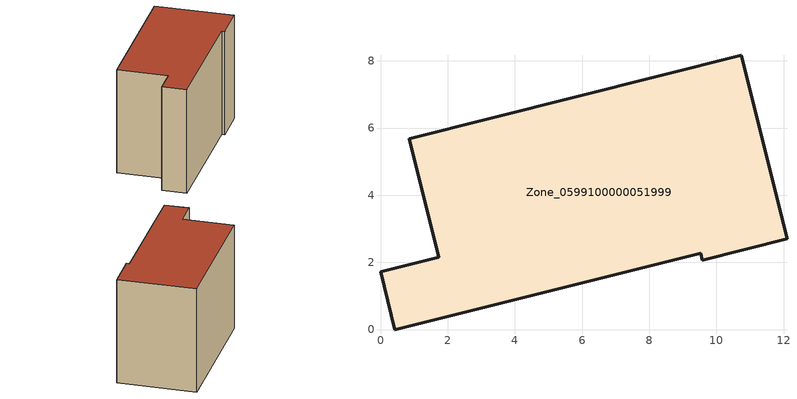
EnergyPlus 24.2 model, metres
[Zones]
Zone_0599100000051999
 floor ground (C_G): 0,1.72 1.74,2.15 0.86,5.68 10.74,8.16 12.1,2.7 9.58,2.07 9.53,2.27 0.42,0 z0
 wall outside (C_F): 1.74,2.15 0,1.72 0.42,0 9.53,2.27 9.58,2.07 12.1,2.7 10.74,8.16 0.86,5.68 1.74,2.15 z0:7.83
 roof outside (C_R): 0.42,0 9.53,2.27 9.58,2.07 12.1,2.7 10.74,8.16 0.86,5.68 1.74,2.15 0,1.72 z7.83
[BUILDING]
Pand.0599100000051999: North Axis=0; Terrain=City; Loads Convergence Tolerance Value=0.04; Temperature Convergence Tolerance Value=0.4; Solar Distribution=FullExterior; Maximum Number of Warmup Days=25; Minimum Number of Warmup Days=1
[Site:Location]
Rotterdam.The.Hague.AP_ZH_NLD Design_Conditions: Latitude=51.96; Longitude=4.45; Time Zone=1; Elevation=-4.5
[SITE:GROUNDTEMPERATURE:BUILDINGSURFACE]
18, 18, 18, 18, 18, 18, 18, 18, 18, 18, 18, 18
[MATERIAL] Thermal Absorptance=0.9; Solar Absorptance=0.7; Visible Absorptance=0.7
Name | Roughness | Thickness | Conductivity | Density | Specific Heat
G.TI.1975-1991 | MediumSmooth | 0.15 | 0.288461 | 540 | 1210
F.TI.1975-1991 | Rough | 0.3 | 0.230769 | 1920 | 840
R.TI.1975-1991 | MediumRough | 0.2 | 0.153846 | 1500 | 1000
[CONSTRUCTION]
C_G: G.TI.1975-1991
C_F: F.TI.1975-1991
C_R: R.TI.1975-1991
[ZONE]
Zone_0599100000051999: Type=1; Multiplier=1; Ceiling Height=Autocalculate; Volume=Autocalculate; Floor Area=autocalculate; Part of Total Floor Area=Yes
[ZONEINFILTRATION:DESIGNFLOWRATE]
Infil_Zone_0599100000051999: Zone or ZoneList or Space or SpaceList=Zone_0599100000051999; Schedule=AlwaysOn; Design Flow Rate Calculation Method=Flow/Area; Flow Rate per Floor Area=0.003; Constant Term Coefficient=1; Temperature Term Coefficient=0; Velocity Term Coefficient=0; Velocity Squared Term Coefficient=0
[HVACTEMPLATE:ZONE:IDEALLOADSAIRSYSTEM]
Zone_0599100000051999: Maximum Heating Supply Air Temperature=50; Minimum Cooling Supply Air Temperature=13; Maximum Heating Supply Air Humidity Ratio=0.0156; Minimum Cooling Supply Air Humidity Ratio=0.0077; Heating Limit=NoLimit; Cooling Limit=NoLimit; Dehumidification Control Type=ConstantSensibleHeatRatio; Cooling Sensible Heat Ratio=0.7; Dehumidification Setpoint=60; Humidification Control Type=None; Humidification Setpoint=30; Outdoor Air Method=None; Outdoor Air Flow Rate per Person=0.00944; Outdoor Air Flow Rate per Zone Floor Area=0; Outdoor Air Flow Rate per Zone=0; Demand Controlled Ventilation Type=None; Outdoor Air Economizer Type=NoEconomizer; Heat Recovery Type=None; Sensible Heat Recovery Effectiveness=0.7; Latent Heat Recovery Effectiveness=0.65
[ZONECONTROL:THERMOSTAT]
ThermostatControl_Zone_0599100000051999: Zone or ZoneList=Zone_0599100000051999; Control Type Schedule=DualSetpointControlType; Control 1=Thermostat_Zone_0599100000051999; Temperature Difference Between Cutout And Setpoint=0
[THERMOSTATSETPOINT:DUALSETPOINT]
Thermostat_Zone_0599100000051999: Heating Setpoint Temperature Schedule=HeatingSetpoint_Zone_0599100000051999; Cooling Setpoint Temperature Schedule=CoolingSetpoint_Zone_0599100000051999
[SCHEDULE:COMPACT]
HeatingSetpoint_Zone_0599100000051999: Through: 12/31, For: AllDays, Until: 24:00, 21
CoolingSetpoint_Zone_0599100000051999: Through: 12/31, For: AllDays, Until: 24:00, 24
DualSetpointControlType: Through: 12/31, For: AllDays, Until: 24:00, 4
AlwaysOn: Through: 12/31, For: AllDays, Until: 24:00, 1
